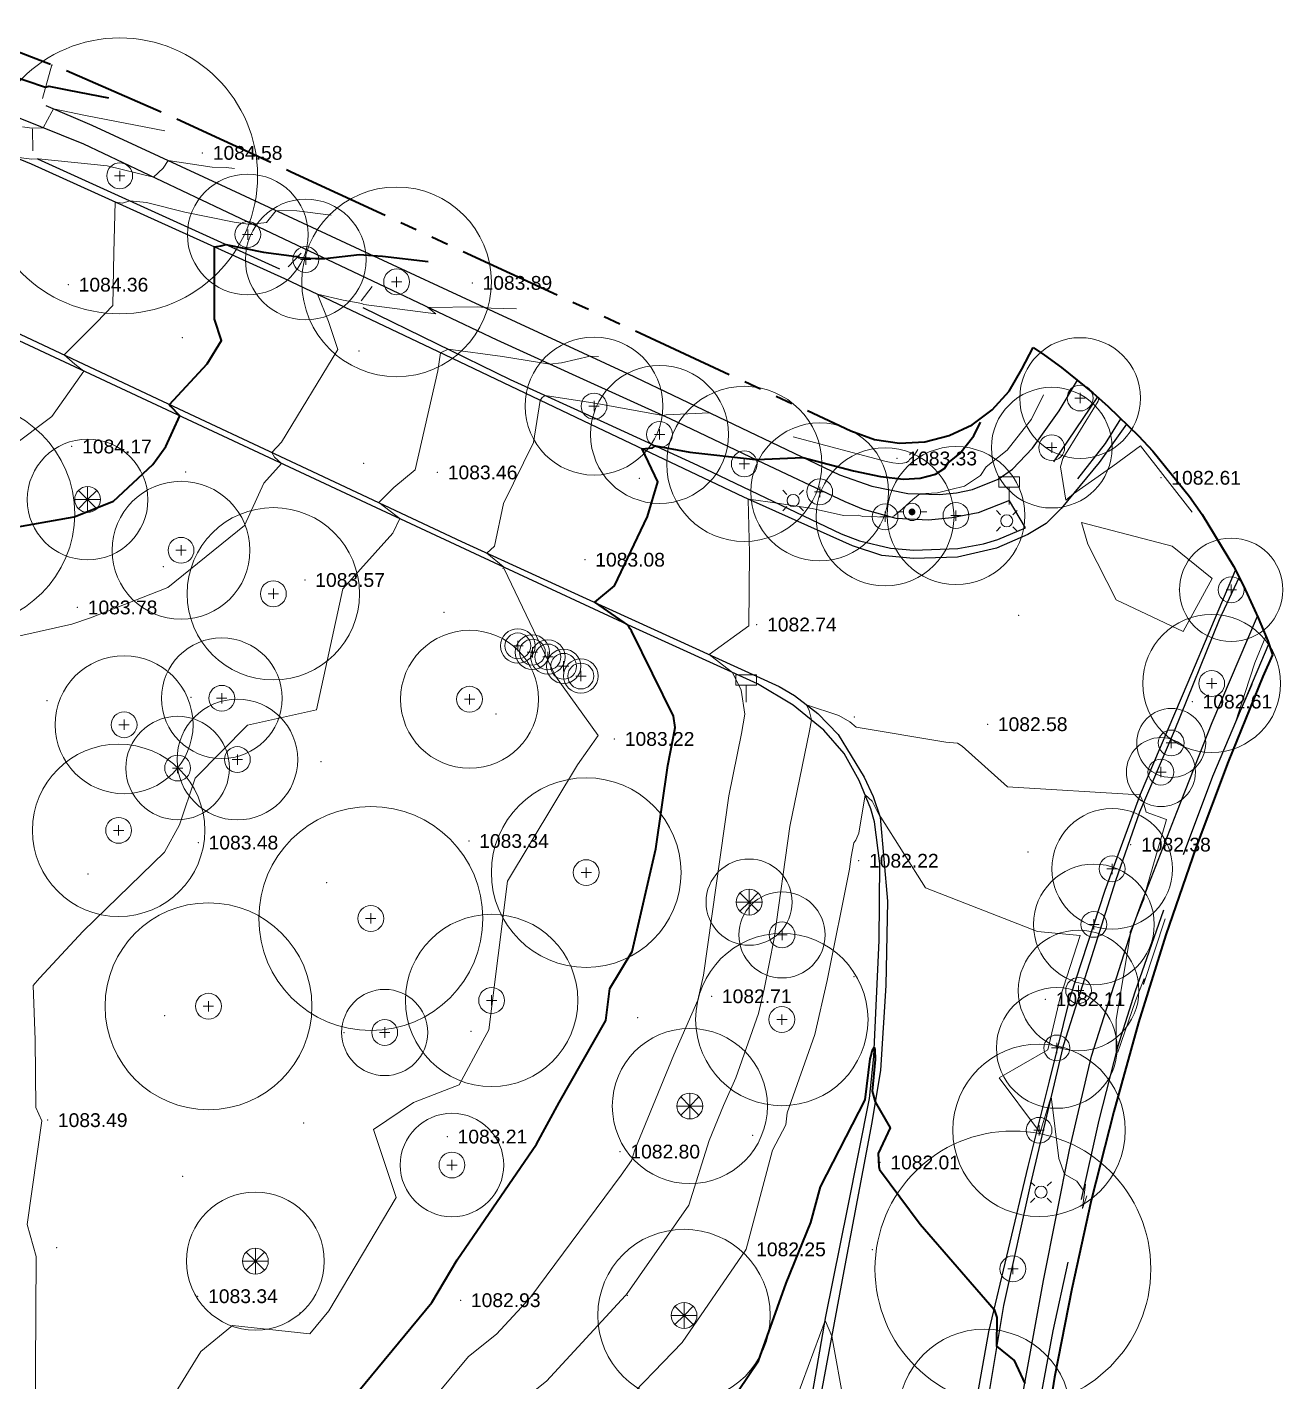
# Model space of a CAD drawing. Header units: metres. Extents: x -6559 to -6383, y 5654606 to 5654801.
# Drawn here: x -6456 to -6383.2, y 5654702.1 to 5654780.7 of the extents above; entities that cross this region are included whole.
import ezdxf
from ezdxf.enums import TextEntityAlignment as Align

# ---------------------------------------------------------------- set-up
doc = ezdxf.new("R2010")
doc.units = ezdxf.units.M
doc.header["$LTSCALE"] = 0.5
doc.linetypes.add('PHANTOM', pattern=[22, 12, -2, 2, -2, 2, -2])
for name, color, linetype, lineweight in [('V-ROAD-CURB', 7, 'Continuous', 25), ('V-ROAD-DW', 8, 'Continuous', 18), ('V-ROAD-SW', 8, 'Continuous', 25), ('V-SITE-SIGN', 40, 'Continuous', 18), ('V-TOPO-GS', 8, 'Continuous', 13), ('V-TOPO-LIMIT', 6, 'PHANTOM', 35), ('V-TOPO-MAJR', 34, 'Continuous', 35), ('V-TOPO-MINR', 32, 'Continuous', 13), ('V-TOPO-SPOT', 8, 'Continuous', 13), ('V-UTIL-ELEC', 1, 'Continuous', 18), ('V-UTIL-WATER', 4, 'Continuous', 18), ('V-VEG-CANOPY', 92, 'Continuous', 13), ('V-VEG-TREE', 94, 'Continuous', 18)]:
    doc.layers.add(name, color=color, linetype=linetype, lineweight=lineweight)
doc.styles.add('BR-STD', font='arial.ttf')

# ---------------------------------------------------------------- blocks, each defined once
blk = doc.blocks.new('VEG-TREE-DECID')
at = {"color": 0, "lineweight": -2}
for p, q in [((-0.6, 0), (0.6, 0)), ((0, -0.6), (0, 0.6))]:
    blk.add_line(p, q, dxfattribs=at)
blk.add_circle((0, 0), 1.5, dxfattribs=at)
blk = doc.blocks.new('VEG-TREE-CONIF')
at = {"color": 0, "lineweight": -2}
for q in [(-1.5, 0), (-1.06, 1.06), (-1.06, -1.06), (0, 1.5), (1.06, 1.06), (1.5, 0), (0, -1.5), (1.06, -1.06)]:
    blk.add_line((0, 0), q, dxfattribs=at)
blk.add_circle((0, 0), 1.5, dxfattribs=at)
blk = doc.blocks.new('UTIL-HYDRANT')
at = {"lineweight": -2}
h = blk.add_hatch(color=0, dxfattribs=at)
h.dxf.hatch_style = 1
edge = h.paths.add_edge_path()
edge.add_arc((0, 0), 0.4, 0, 360)
at = {"color": 0, "lineweight": -2}
for p, q in [((-1, 0), (-1.7, 0)), ((1, 0), (1.7, 0))]:
    blk.add_line(p, q, dxfattribs=at)
blk.add_circle((0, 0), 1, dxfattribs=at)
blk = doc.blocks.new('UTIL-LIGHT')
at = {"color": 0, "lineweight": -2}
for p, q in [((-0.71, 0.71), (-1.2, 1.2)), ((0.71, 0.71), (1.2, 1.2)), ((-0.71, -0.71), (-1.2, -1.2)), ((0.71, -0.71), (1.2, -1.2))]:
    blk.add_line(p, q, dxfattribs=at)
blk.add_circle((0, 0), 0.7, dxfattribs=at)
blk = doc.blocks.new('SITE-SIGN')
at = {"color": 0, "lineweight": -2}
blk.add_line((0, -1.5), (0, 0.5), dxfattribs=at)
blk.add_lwpolyline([(-1.2, 0.5), (1.2, 0.5), (1.2, 1.7), (-1.2, 1.7)], close=True, dxfattribs=at)

msp = doc.modelspace()

# ---------------------------------------------------------------- linework, layer by layer
at = {"layer": 'V-ROAD-CURB'}
for points in [[(-6399.02, 5654753.263), (-6400.834, 5654752.546), (-6402.379, 5654752.256), (-6403.723, 5654752.124), (-6405.601, 5654752.234), (-6407.487, 5654752.749), (-6408.549, 5654753.186), (-6413.64, 5654755.594), (-6418.717, 5654758.008), (-6423.73, 5654760.286), (-6428.739, 5654762.566), (-6436.733, 5654766.358), (-6444.73, 5654770.156), (-6452.721, 5654773.947), (-6456.504, 5654775.471)], [(-6392.244, 5654757.705), (-6393.814, 5654755.466), (-6396.021, 5654752.808), (-6396.906, 5654751.946), (-6397.958, 5654751.292), (-6399.773, 5654750.501), (-6402.032, 5654749.98), (-6404.587, 5654749.909), (-6406.439, 5654750.087), (-6408.135, 5654750.632), (-6414.443, 5654753.456), (-6423.313, 5654757.683), (-6432.192, 5654761.911), (-6441.065, 5654766.134), (-6448.411, 5654769.461), (-6455.753, 5654772.785), (-6458.406, 5654773.868)], [(-6457.746, 5654763.547), (-6448.77, 5654759.325), (-6439.793, 5654755.112), (-6430.817, 5654750.9), (-6424.677, 5654748.098), (-6418.535, 5654745.293), (-6412.395, 5654742.483), (-6411.501, 5654741.95), (-6410.145, 5654740.921), (-6408.972, 5654739.691), (-6407.454, 5654737.225), (-6406.933, 5654736.092), (-6406.533, 5654734.904), (-6406.095, 5654730.03), (-6406.195, 5654725.136), (-6406.515, 5654720.221), (-6407.015, 5654717.186), (-6408.57, 5654708.883), (-6410.122, 5654700.583)], [(-6393.925, 5654759.287), (-6396.47, 5654755.509)], [(-6398.302, 5654629.037), (-6400.011, 5654635.971), (-6401.156, 5654641.68), (-6402.404, 5654649.2), (-6402.753, 5654652.036), (-6403.045, 5654655.399), (-6403.327, 5654662.047), (-6403.399, 5654668.169), (-6403.461, 5654674.278), (-6403.15, 5654681.461), (-6402.751, 5654686.567), (-6402.35, 5654691.673), (-6401.448, 5654698.223), (-6400.215, 5654705.051), (-6397.941, 5654714.638), (-6396.709, 5654719.579), (-6395.485, 5654724.522), (-6393.48, 5654730.67), (-6391.422, 5654736.238), (-6388.664, 5654742.729), (-6385.906, 5654749.221)], [(-6396.506, 5654631.102), (-6397.445, 5654635.576), (-6398.601, 5654642.088), (-6399.712, 5654647.374), (-6400.198, 5654650.802), (-6400.522, 5654654.629), (-6400.963, 5654662.228), (-6401.297, 5654670.377), (-6401.068, 5654676.596), (-6400.845, 5654682.813), (-6400.506, 5654687.105), (-6399.552, 5654694.201), (-6398.305, 5654701.112), (-6397.057, 5654708.013), (-6395.549, 5654715.597), (-6394.268, 5654721.039), (-6391.947, 5654728.312), (-6391.347, 5654729.968), (-6389.313, 5654735.184), (-6387.267, 5654740.396), (-6384.635, 5654746.553)]]:
    msp.add_lwpolyline(points, dxfattribs=at)
at = {"layer": 'V-ROAD-DW'}
for points in [[(-6454.573, 5654778.546), (-6455.122, 5654776.584)], [(-6455.693, 5654774.832), (-6455.688, 5654773.553)], [(-6440.869, 5654766.826), (-6440.105, 5654767.621)], [(-6435.995, 5654765.679), (-6436.628, 5654764.851)]]:
    msp.add_lwpolyline(points, dxfattribs=at)
at = {"layer": 'V-ROAD-SW'}
for points in [[(-6454.929, 5654776.177), (-6452.254, 5654775.039), (-6444.487, 5654771.44), (-6436.72, 5654767.838), (-6428.952, 5654764.241), (-6421.187, 5654760.642), (-6415.037, 5654757.698), (-6408.884, 5654754.757), (-6407.018, 5654754.103), (-6404.913, 5654753.674), (-6403.088, 5654753.622), (-6402.105, 5654753.72), (-6401.162, 5654753.918), (-6399.682, 5654754.518), (-6398.842, 5654755.083), (-6397.681, 5654756.314), (-6396.135, 5654758.473), (-6395.089, 5654760.248)], [(-6455.414, 5654773.084), (-6448.393, 5654769.9), (-6441.368, 5654766.718)], [(-6411.304, 5654696.565), (-6409.673, 5654705.94), (-6408.406, 5654712.259), (-6407.152, 5654718.587), (-6406.902, 5654721.026), (-6406.586, 5654727.747), (-6406.541, 5654732.208), (-6406.859, 5654734.625), (-6407.073, 5654735.384), (-6407.745, 5654737.02), (-6408.615, 5654738.601), (-6409.794, 5654739.945), (-6411.571, 5654741.406), (-6413.645, 5654742.638), (-6420.92, 5654745.934), (-6428.324, 5654749.391), (-6435.739, 5654752.85), (-6443.15, 5654756.304), (-6450.563, 5654759.767), (-6457.973, 5654763.228), (-6461.205, 5654764.608), (-6465.598, 5654766.232)], [(-6436.546, 5654764.467), (-6427.992, 5654760.289), (-6422.55, 5654757.813), (-6417.116, 5654755.326), (-6408.789, 5654751.338), (-6407.717, 5654750.932), (-6405.924, 5654750.497), (-6404.579, 5654750.381), (-6402.015, 5654750.496), (-6400.53, 5654750.759), (-6399.698, 5654751.013), (-6398.106, 5654751.677), (-6399.022, 5654753.26)], [(-6395.07, 5654754.523), (-6393.462, 5654756.571), (-6392.557, 5654758.016)], [(-6385.708, 5654748.829), (-6386.86, 5654746.345), (-6389.473, 5654739.898), (-6391.49, 5654735.185), (-6392.875, 5654731.201), (-6394.393, 5654726.425), (-6395.911, 5654721.629), (-6397.764, 5654713.795), (-6399.376, 5654706.57), (-6400.46, 5654700.069), (-6401.548, 5654693.562), (-6402.148, 5654689.404), (-6402.712, 5654681.314), (-6402.949, 5654674.388), (-6402.956, 5654668.833), (-6402.966, 5654663.283), (-6402.842, 5654658.921), (-6402.543, 5654655.815), (-6401.599, 5654648.832), (-6400.648, 5654641.845), (-6399.219, 5654634.559), (-6397.94, 5654629.42)], [(-6383.986, 5654744.968), (-6387.243, 5654737.253), (-6388.941, 5654732.722)], [(-6390.084, 5654729.512), (-6391.745, 5654724.758), (-6392.754, 5654721.558), (-6393.85, 5654717.329), (-6394.873, 5654712.712)], [(-6395.639, 5654709.081), (-6396.513, 5654705.097), (-6397.225, 5654701.263), (-6398.274, 5654694.693), (-6399.025, 5654688.558)]]:
    msp.add_lwpolyline(points, dxfattribs=at)
at = {"layer": 'V-TOPO-GS'}
for p in [(-6445.84, 5654773.436), (-6430.193, 5654765.895), (-6453.621, 5654765.79), (-6447.012, 5654762.716), (-6436.75, 5654761.942), (-6453.418, 5654756.404), (-6405.547, 5654755.709), (-6446.816, 5654754.927), (-6436.488, 5654755.42), (-6432.208, 5654754.899), (-6420.493, 5654754.553), (-6390.237, 5654754.589), (-6448.102, 5654749.433), (-6423.652, 5654749.835), (-6439.895, 5654748.66), (-6389.182, 5654748.092), (-6453.096, 5654747.067), (-6431.829, 5654746.774), (-6398.484, 5654746.609), (-6413.686, 5654746.076), (-6454.865, 5654741.658), (-6446.508, 5654741.851), (-6388.426, 5654741.605), (-6428.803, 5654740.885), (-6408.018, 5654740.715), (-6400.299, 5654740.294), (-6421.94, 5654739.439), (-6438.967, 5654738.126), (-6446.083, 5654733.426), (-6430.386, 5654733.518), (-6397.948, 5654732.875), (-6391.987, 5654733.308), (-6407.774, 5654732.373), (-6452.48, 5654731.596), (-6438.635, 5654731.096), (-6408.054, 5654725.64), (-6416.308, 5654724.511), (-6396.944, 5654724.341), (-6448.028, 5654723.385), (-6420.597, 5654723.267), (-6437.625, 5654722.402), (-6430.254, 5654722.472), (-6454.825, 5654717.325), (-6439.96, 5654717.167), (-6431.64, 5654716.371), (-6413.924, 5654716.453), (-6421.616, 5654715.5), (-6406.536, 5654714.869), (-6446.982, 5654714.067), (-6454.293, 5654709.918), (-6414.319, 5654709.828), (-6406.979, 5654709.815), (-6446.11, 5654707.112), (-6421.203, 5654707.154), (-6440.186, 5654706.138), (-6430.866, 5654706.88)]:
    msp.add_point(p, dxfattribs=at)
at = {"layer": 'V-TOPO-LIMIT'}
msp.add_lwpolyline([(-6460.247, 5654780.734), (-6453.727, 5654778.223), (-6447.319, 5654775.411), (-6440.694, 5654772.344), (-6408.227, 5654757.32), (-6406.853, 5654756.818), (-6405.401, 5654756.605), (-6403.942, 5654756.681), (-6402.518, 5654757.035), (-6401.198, 5654757.667), (-6400.026, 5654758.534), (-6399.049, 5654759.622), (-6398.304, 5654760.89), (-6397.655, 5654762.152), (-6396.985, 5654761.697), (-6396.985, 5654761.697), (-6396.014, 5654760.989), (-6394.188, 5654759.523), (-6393.293, 5654758.732), (-6391.542, 5654757.025), (-6390.716, 5654756.136), (-6388.578, 5654753.499), (-6387.841, 5654752.452), (-6386.031, 5654749.455), (-6385.449, 5654748.318), (-6384.591, 5654746.458), (-6384.046, 5654745.137), (-6383.768, 5654744.325), (-6384.325, 5654743.063), (-6386.337, 5654738.116), (-6388.216, 5654733.123), (-6389.948, 5654728.075), (-6391.533, 5654722.983), (-6392.977, 5654717.834), (-6394.281, 5654712.663), (-6395.41, 5654707.548), (-6396.405, 5654702.41), (-6397.254, 5654697.249)], dxfattribs=at)
at = {"layer": 'V-TOPO-MAJR'}
for points in [[(-6457.306, 5654779.601), (-6457.232, 5654778.018), (-6454.935, 5654777.252), (-6454.759, 5654777.31), (-6453.594, 5654777.066), (-6451.283, 5654776.621)], [(-6457.207, 5654751.625), (-6453.277, 5654752.321), (-6451.007, 5654753.242), (-6448.714, 5654755.352), (-6447.965, 5654756.411), (-6447.152, 5654758.173), (-6447.701, 5654758.75), (-6447.749, 5654758.846), (-6445.565, 5654761.192), (-6444.744, 5654762.545), (-6445.148, 5654763.787), (-6445.149, 5654767.983), (-6444.778, 5654768.046), (-6444.475, 5654768.125), (-6442.307, 5654767.678), (-6440.383, 5654767.422), (-6440.278, 5654767.441), (-6440.273, 5654767.361), (-6439.273, 5654767.309), (-6438.736, 5654767.309), (-6436.723, 5654767.548), (-6435.962, 5654767.487), (-6435.396, 5654767.444), (-6432.752, 5654767.128)], [(-6437.599, 5654700.613), (-6432.539, 5654706.747), (-6431.057, 5654709.228), (-6426.47, 5654715.922), (-6425.156, 5654718.357), (-6422.442, 5654723.115), (-6422.213, 5654724.959), (-6420.916, 5654727.112), (-6419.533, 5654733.058), (-6418.849, 5654737.897), (-6418.506, 5654739.582), (-6418.414, 5654740.108), (-6418.515, 5654740.76), (-6420.956, 5654745.704), (-6421.058, 5654745.846), (-6421.151, 5654746.042), (-6421.375, 5654746.196), (-6423.087, 5654747.372), (-6421.946, 5654748.321), (-6420.026, 5654752.344), (-6419.427, 5654754.36), (-6420.332, 5654756.262), (-6419.734, 5654756.322), (-6419.561, 5654756.445), (-6417.561, 5654756.071), (-6413.767, 5654755.654), (-6413.68, 5654755.654), (-6411.008, 5654755.772), (-6408.071, 5654754.989), (-6406.508, 5654754.659), (-6405.175, 5654754.515), (-6404.204, 5654754.569), (-6403.767, 5654754.68), (-6403.314, 5654754.797), (-6402.781, 5654755.147), (-6402.599, 5654755.434), (-6401.905, 5654755.989), (-6401.102, 5654757.014), (-6400.698, 5654757.814)], [(-6414.754, 5654701.643), (-6413.578, 5654703.359), (-6411.973, 5654707.864), (-6410.543, 5654711.381), (-6409.986, 5654713.46), (-6407.392, 5654718.511), (-6407.114, 5654720.888), (-6407.046, 5654721.079), (-6406.984, 5654721.353), (-6406.878, 5654721.547), (-6406.834, 5654721.419), (-6406.813, 5654720.842), (-6406.986, 5654719.012), (-6406.818, 5654718.38), (-6405.947, 5654716.886), (-6406.644, 5654715.392), (-6406.613, 5654714.643), (-6406.572, 5654714.462), (-6404.198, 5654711.299), (-6399.909, 5654706.342), (-6399.763, 5654705.869), (-6399.77, 5654704.206), (-6398.749, 5654703.375), (-6398.137, 5654702.043)]]:
    msp.add_lwpolyline(points, dxfattribs=at)
at = {"layer": 'V-TOPO-MINR'}
for points in [[(-6454.595, 5654778.554), (-6454.594, 5654778.542), (-6454.576, 5654778.536), (-6454.574, 5654778.536), (-6454.565, 5654778.534), (-6454.547, 5654778.531)], [(-6456.284, 5654774.954), (-6455.73, 5654774.861), (-6455.074, 5654774.895), (-6454.582, 5654775.827), (-6454.483, 5654775.987), (-6452.623, 5654775.597), (-6448.02, 5654774.712)], [(-6456.801, 5654773.213), (-6455.729, 5654773.072), (-6455.424, 5654773.101), (-6455.36, 5654773.101), (-6451.37, 5654772.683), (-6448.671, 5654772.026), (-6448.122, 5654772.547), (-6447.828, 5654772.988), (-6445.279, 5654772.608), (-6444.474, 5654772.597), (-6443.977, 5654772.538)], [(-6456.926, 5654756.385), (-6454.583, 5654758.149), (-6452.713, 5654760.771), (-6453.242, 5654761.177), (-6453.86, 5654761.719), (-6451.978, 5654763.601), (-6451.045, 5654764.592), (-6450.979, 5654767.652), (-6450.899, 5654770.587), (-6450.472, 5654770.527), (-6450.045, 5654770.649), (-6449.087, 5654770.549), (-6446.863, 5654770.007), (-6444.009, 5654769.418), (-6443.183, 5654769.308), (-6442.945, 5654769.308), (-6442.133, 5654769.405), (-6441.569, 5654770.087), (-6440.358, 5654770.071), (-6438.364, 5654769.833)], [(-6458.342, 5654744.991), (-6453.412, 5654746.101), (-6452.336, 5654746.465), (-6447.846, 5654748.215), (-6446.525, 5654749.284), (-6443.393, 5654751.828), (-6442.285, 5654754.272), (-6441.248, 5654755.417), (-6441.67, 5654755.779), (-6441.812, 5654756.059), (-6441.257, 5654756.655), (-6437.992, 5654762.036), (-6438.522, 5654763.664), (-6439.17, 5654765.232), (-6437.676, 5654764.884), (-6436.595, 5654764.695), (-6436.47, 5654764.634), (-6432.3, 5654764.094), (-6432.766, 5654764.476), (-6429.892, 5654764.497), (-6429.423, 5654764.459), (-6429.097, 5654764.434), (-6427.614, 5654764.391)], [(-6455.54, 5654699.693), (-6455.477, 5654709.41), (-6456.007, 5654711.265), (-6455.165, 5654717.279), (-6455.502, 5654718.059), (-6455.54, 5654721.981), (-6455.661, 5654725.13), (-6455.299, 5654725.56), (-6452.769, 5654728.279), (-6448.051, 5654732.863), (-6447.181, 5654734.455), (-6446.272, 5654737.17), (-6443.229, 5654740.231), (-6439.232, 5654741.136), (-6437.701, 5654748.147), (-6434.787, 5654751.371), (-6434.391, 5654752.221), (-6434.614, 5654752.404), (-6435.609, 5654753.149), (-6434.729, 5654754.018), (-6433.506, 5654755.057), (-6432.195, 5654760.795), (-6432.03, 5654761.834), (-6432.022, 5654761.845), (-6431.596, 5654762.049), (-6428.43, 5654761.625), (-6425.687, 5654761.177), (-6425.006, 5654761.252), (-6423.34, 5654761.64), (-6422.874, 5654761.626)], [(-6451.217, 5654695.331), (-6445.934, 5654703.897), (-6444.105, 5654705.419), (-6439.62, 5654704.93), (-6438.513, 5654706.271), (-6434.595, 5654712.832), (-6435.916, 5654716.78), (-6433.6, 5654718.346), (-6430.956, 5654719.381), (-6429.581, 5654721.929), (-6429.223, 5654722.557), (-6428.153, 5654731.179), (-6424.085, 5654737.935), (-6422.891, 5654739.639), (-6425.37, 5654743.084), (-6428.329, 5654749.306), (-6428.414, 5654749.324), (-6428.372, 5654749.413), (-6428.403, 5654749.439), (-6429.337, 5654750.224), (-6428.9, 5654750.615), (-6428.382, 5654753.101), (-6426.636, 5654756.643), (-6426.25, 5654759.081), (-6426.129, 5654759.252), (-6425.951, 5654759.361), (-6423.074, 5654758.912), (-6419.137, 5654758.199), (-6418.94, 5654758.246), (-6416.427, 5654758.363)], [(-6434.103, 5654699.161), (-6430.41, 5654703.622), (-6428.78, 5654704.914), (-6426.858, 5654706.994), (-6421.548, 5654714.127), (-6420.951, 5654714.983), (-6420.754, 5654715.607), (-6418.496, 5654721.121), (-6417.112, 5654724.278), (-6416.772, 5654725.74), (-6415.304, 5654736.129), (-6414.567, 5654739.746), (-6414.369, 5654740.875), (-6414.588, 5654742.274), (-6415.09, 5654743.293), (-6415.682, 5654743.744), (-6416.455, 5654744.341), (-6414.155, 5654746), (-6414.112, 5654750.227), (-6414.18, 5654753.338), (-6414.152, 5654753.347), (-6412.506, 5654753.118), (-6410.467, 5654752.81), (-6408.651, 5654752.398), (-6407.795, 5654752.415), (-6407.538, 5654752.343), (-6405.847, 5654752.301), (-6405.707, 5654752.374), (-6405.413, 5654752.627), (-6404.641, 5654753.32), (-6404.218, 5654753.654), (-6403.193, 5654753.711), (-6402.427, 5654753.906), (-6401.633, 5654754.11), (-6400.698, 5654754.724), (-6400.378, 5654755.226), (-6399.162, 5654756.2), (-6397.755, 5654757.997), (-6397.046, 5654759.399)], [(-6388.431, 5654752.601), (-6391.431, 5654756.442), (-6393.025, 5654755.272), (-6395.317, 5654753.656), (-6395.752, 5654753.293), (-6396.074, 5654755.23), (-6395.926, 5654755.701), (-6393.882, 5654759.034), (-6393.844, 5654759.212)], [(-6411.579, 5654756.973), (-6406.17, 5654755.531), (-6405.784, 5654755.45), (-6405.455, 5654755.414), (-6405.215, 5654755.428), (-6405.107, 5654755.455), (-6404.996, 5654755.484), (-6404.864, 5654755.57), (-6404.819, 5654755.641), (-6404.647, 5654755.778), (-6404.449, 5654756.031), (-6404.349, 5654756.229)], [(-6392.842, 5654747.509), (-6394.478, 5654750.735), (-6394.842, 5654751.995), (-6389.593, 5654750.621), (-6387.264, 5654748.753), (-6388.949, 5654745.679), (-6392.842, 5654747.509)], [(-6384.161, 5654745.394), (-6384.785, 5654743.855), (-6385.932, 5654740.359), (-6384.944, 5654742.601)], [(-6429.778, 5654699.096), (-6425.882, 5654702.182), (-6421.292, 5654707.151), (-6421.208, 5654707.264), (-6417.629, 5654712.401), (-6416.442, 5654716.141), (-6415.61, 5654718.174), (-6414.907, 5654719.776), (-6413.587, 5654723.503), (-6413.264, 5654724.927), (-6412.678, 5654727.855), (-6411.759, 5654734.361), (-6410.629, 5654739.91), (-6410.518, 5654740.541), (-6410.64, 5654741.09), (-6410.791, 5654741.412), (-6408.934, 5654740.804), (-6408.277, 5654740.437), (-6407.922, 5654740.121), (-6402.715, 5654739.258), (-6402.048, 5654739.186), (-6401.762, 5654739.029), (-6399.146, 5654736.655), (-6391.503, 5654736.196), (-6391.436, 5654736.2), (-6391.43, 5654736.121), (-6391.259, 5654735.724), (-6391.094, 5654735.185), (-6389.922, 5654734.757), (-6391.191, 5654730.369), (-6391.229, 5654730.103), (-6391.303, 5654729.952), (-6391.647, 5654729.14), (-6391.972, 5654728.389), (-6392.052, 5654728.231), (-6392.001, 5654728.143), (-6392.842, 5654723.14), (-6392.844, 5654721.527), (-6392.829, 5654721.269), (-6392.736, 5654721.26), (-6391.712, 5654724.245), (-6391.213, 5654725.551), (-6391.257, 5654725.197), (-6389.997, 5654728.996)], [(-6421.863, 5654700.45), (-6418.005, 5654704.421), (-6414.316, 5654709.802), (-6414.31, 5654709.82), (-6414.304, 5654709.834), (-6412.767, 5654715.574), (-6412.005, 5654717.058), (-6411.923, 5654717.756), (-6410.316, 5654722.291), (-6409.605, 5654725.428), (-6408.315, 5654731.875), (-6408.214, 5654732.592), (-6408.049, 5654733.403), (-6407.935, 5654733.565), (-6407.764, 5654733.974), (-6407.406, 5654736.195), (-6406.986, 5654735.826), (-6406.544, 5654734.937), (-6406.514, 5654734.92), (-6406.483, 5654734.892), (-6403.892, 5654730.799), (-6397.406, 5654728.269), (-6394.927, 5654728.027), (-6396.094, 5654724.446), (-6396.799, 5654721.403), (-6399.622, 5654719.77), (-6397.402, 5654716.8), (-6397.261, 5654716.552), (-6396.604, 5654718.699), (-6396.171, 5654715.091), (-6395.828, 5654714.194), (-6395.125, 5654713.787), (-6394.752, 5654713.26), (-6394.615, 5654713.619), (-6394.791, 5654712.2), (-6394.547, 5654712.936)], [(-6412.339, 5654698.592), (-6409.714, 5654705.703), (-6409.696, 5654705.665), (-6409.335, 5654704.79), (-6408.606, 5654700.849)]]:
    msp.add_lwpolyline(points, dxfattribs=at)
at = {"layer": 'V-VEG-CANOPY'}
for centre, radius in [((-6450.641, 5654772.104), 8), ((-6443.213, 5654768.699), 3.5), ((-6434.577, 5654765.954), 5.5), ((-6439.847, 5654767.25), 3.5), ((-6423.127, 5654758.748), 4), ((-6394.93, 5654759.216), 3.5), ((-6419.326, 5654757.101), 4), ((-6414.408, 5654755.394), 4.5), ((-6396.576, 5654756.336), 3.5), ((-6459.747, 5654752.497), 6.5), ((-6410.035, 5654753.771), 4), ((-6452.502, 5654753.326), 3.5), ((-6406.243, 5654752.324), 4), ((-6402.13, 5654752.399), 4), ((-6447.082, 5654750.383), 4), ((-6441.728, 5654747.86), 5), ((-6386.165, 5654748.091), 3), ((-6387.295, 5654742.656), 4), ((-6430.347, 5654741.741), 4), ((-6427.545, 5654744.835), 1), ((-6426.704, 5654744.47), 1), ((-6444.718, 5654741.798), 3.5), ((-6425.801, 5654744.193), 1), ((-6424.887, 5654743.651), 1), ((-6450.386, 5654740.262), 4), ((-6423.89, 5654743.089), 1), ((-6443.815, 5654738.241), 3.5), ((-6447.278, 5654737.753), 3), ((-6389.644, 5654739.206), 2), ((-6450.703, 5654734.137), 5), ((-6390.241, 5654737.515), 2), ((-6423.58, 5654731.685), 5.5), ((-6436.074, 5654729.023), 6.5), ((-6393.071, 5654731.903), 3.5), ((-6414.13, 5654729.972), 2.5), ((-6394.128, 5654728.68), 3.5), ((-6412.22, 5654728.071), 2.5), ((-6445.492, 5654723.932), 6), ((-6429.066, 5654724.269), 5), ((-6412.23, 5654723.16), 5), ((-6395.016, 5654724.845), 3.5), ((-6396.283, 5654721.511), 3.5), ((-6435.267, 5654722.409), 2.5), ((-6417.567, 5654718.143), 4.5), ((-6397.31, 5654716.737), 5), ((-6431.365, 5654714.722), 3), ((-6398.827, 5654708.695), 8), ((-6442.772, 5654709.145), 4), ((-6417.903, 5654705.995), 5), ((-6400.47, 5654700.199), 5)]:
    msp.add_circle(centre, radius, dxfattribs=at)

# ---------------------------------------------------------------- block references
at = {"layer": 'V-SITE-SIGN', "xscale": 0.5, "yscale": 0.5}
for p in [(-6399.044, 5654753.797), (-6399.042, 5654753.8), (-6414.299, 5654742.314)]:
    msp.add_blockref('SITE-SIGN', p, dxfattribs=at)
at = {"layer": 'V-UTIL-ELEC', "xscale": 0.5, "yscale": 0.5}
for p in [(-6411.577, 5654753.271), (-6399.186, 5654752.092), (-6397.197, 5654713.152)]:
    msp.add_blockref('UTIL-LIGHT', p, dxfattribs=at)
at = {"layer": 'V-UTIL-WATER', "xscale": 0.5, "yscale": 0.5}
msp.add_blockref('UTIL-HYDRANT', (-6404.679, 5654752.61), dxfattribs=at)
at = {"layer": 'V-VEG-TREE', "xscale": 0.5, "yscale": 0.5}
for name, p in [('VEG-TREE-DECID', (-6450.641, 5654772.104)), ('VEG-TREE-DECID', (-6443.213, 5654768.699)), ('VEG-TREE-DECID', (-6439.847, 5654767.25)), ('VEG-TREE-DECID', (-6434.577, 5654765.954)), ('VEG-TREE-DECID', (-6394.93, 5654759.216)), ('VEG-TREE-DECID', (-6423.127, 5654758.748)), ('VEG-TREE-DECID', (-6419.326, 5654757.101)), ('VEG-TREE-DECID', (-6396.576, 5654756.336)), ('VEG-TREE-DECID', (-6414.408, 5654755.394)), ('VEG-TREE-CONIF', (-6452.502, 5654753.326)), ('VEG-TREE-DECID', (-6410.035, 5654753.771)), ('VEG-TREE-DECID', (-6406.243, 5654752.324)), ('VEG-TREE-DECID', (-6402.13, 5654752.399)), ('VEG-TREE-DECID', (-6447.082, 5654750.383)), ('VEG-TREE-DECID', (-6441.728, 5654747.86)), ('VEG-TREE-DECID', (-6386.165, 5654748.091)), ('VEG-TREE-DECID', (-6427.545, 5654744.835)), ('VEG-TREE-DECID', (-6426.704, 5654744.47)), ('VEG-TREE-DECID', (-6425.801, 5654744.193)), ('VEG-TREE-DECID', (-6424.887, 5654743.651)), ('VEG-TREE-DECID', (-6423.89, 5654743.089)), ('VEG-TREE-DECID', (-6387.295, 5654742.656)), ('VEG-TREE-DECID', (-6444.718, 5654741.798)), ('VEG-TREE-DECID', (-6430.347, 5654741.741)), ('VEG-TREE-DECID', (-6450.386, 5654740.262)), ('VEG-TREE-DECID', (-6389.644, 5654739.206)), ('VEG-TREE-DECID', (-6447.278, 5654737.753)), ('VEG-TREE-DECID', (-6443.815, 5654738.241)), ('VEG-TREE-DECID', (-6390.241, 5654737.515)), ('VEG-TREE-DECID', (-6450.703, 5654734.137)), ('VEG-TREE-DECID', (-6423.58, 5654731.685)), ('VEG-TREE-DECID', (-6393.071, 5654731.903)), ('VEG-TREE-CONIF', (-6414.13, 5654729.972)), ('VEG-TREE-DECID', (-6436.074, 5654729.023)), ('VEG-TREE-DECID', (-6394.128, 5654728.68)), ('VEG-TREE-DECID', (-6412.22, 5654728.071)), ('VEG-TREE-DECID', (-6429.066, 5654724.269)), ('VEG-TREE-DECID', (-6395.016, 5654724.845)), ('VEG-TREE-DECID', (-6445.492, 5654723.932)), ('VEG-TREE-DECID', (-6412.23, 5654723.16)), ('VEG-TREE-DECID', (-6435.267, 5654722.409)), ('VEG-TREE-DECID', (-6396.283, 5654721.511)), ('VEG-TREE-CONIF', (-6417.567, 5654718.143)), ('VEG-TREE-DECID', (-6397.31, 5654716.737)), ('VEG-TREE-DECID', (-6431.365, 5654714.722)), ('VEG-TREE-CONIF', (-6442.772, 5654709.145)), ('VEG-TREE-DECID', (-6398.827, 5654708.695)), ('VEG-TREE-CONIF', (-6417.903, 5654705.995))]:
    msp.add_blockref(name, p, dxfattribs=at)

# ---------------------------------------------------------------- texts
at = {"layer": 'V-TOPO-SPOT', "style": 'BR-STD'}
for s, p in [('1084.58', (-6445.24, 5654773.436)), ('1084.36', (-6453.021, 5654765.79)), ('1083.89', (-6429.593, 5654765.895)), ('1084.17', (-6452.818, 5654756.404)), ('1083.33', (-6404.947, 5654755.709)), ('1083.46', (-6431.608, 5654754.899)), ('1082.61', (-6389.637, 5654754.589)), ('1083.08', (-6423.052, 5654749.835)), ('1083.57', (-6439.295, 5654748.66)), ('1083.78', (-6452.496, 5654747.067)), ('1082.74', (-6413.086, 5654746.076)), ('1082.61', (-6387.826, 5654741.605)), ('1082.58', (-6399.699, 5654740.294)), ('1083.22', (-6421.34, 5654739.439)), ('1083.48', (-6445.483, 5654733.426)), ('1083.34', (-6429.786, 5654733.518)), ('1082.38', (-6391.387, 5654733.308)), ('1082.22', (-6407.174, 5654732.373)), ('1082.71', (-6415.708, 5654724.511)), ('1082.11', (-6396.344, 5654724.341)), ('1083.49', (-6454.225, 5654717.325)), ('1083.21', (-6431.04, 5654716.371)), ('1082.80', (-6421.016, 5654715.5)), ('1082.01', (-6405.936, 5654714.869)), ('1082.25', (-6413.719, 5654709.828)), ('1083.34', (-6445.51, 5654707.112)), ('1082.93', (-6430.266, 5654706.88))]:
    msp.add_text(s, height=0.8, dxfattribs=at).set_placement(p, align=Align.MIDDLE_LEFT)

doc.saveas('drawing.dxf')
